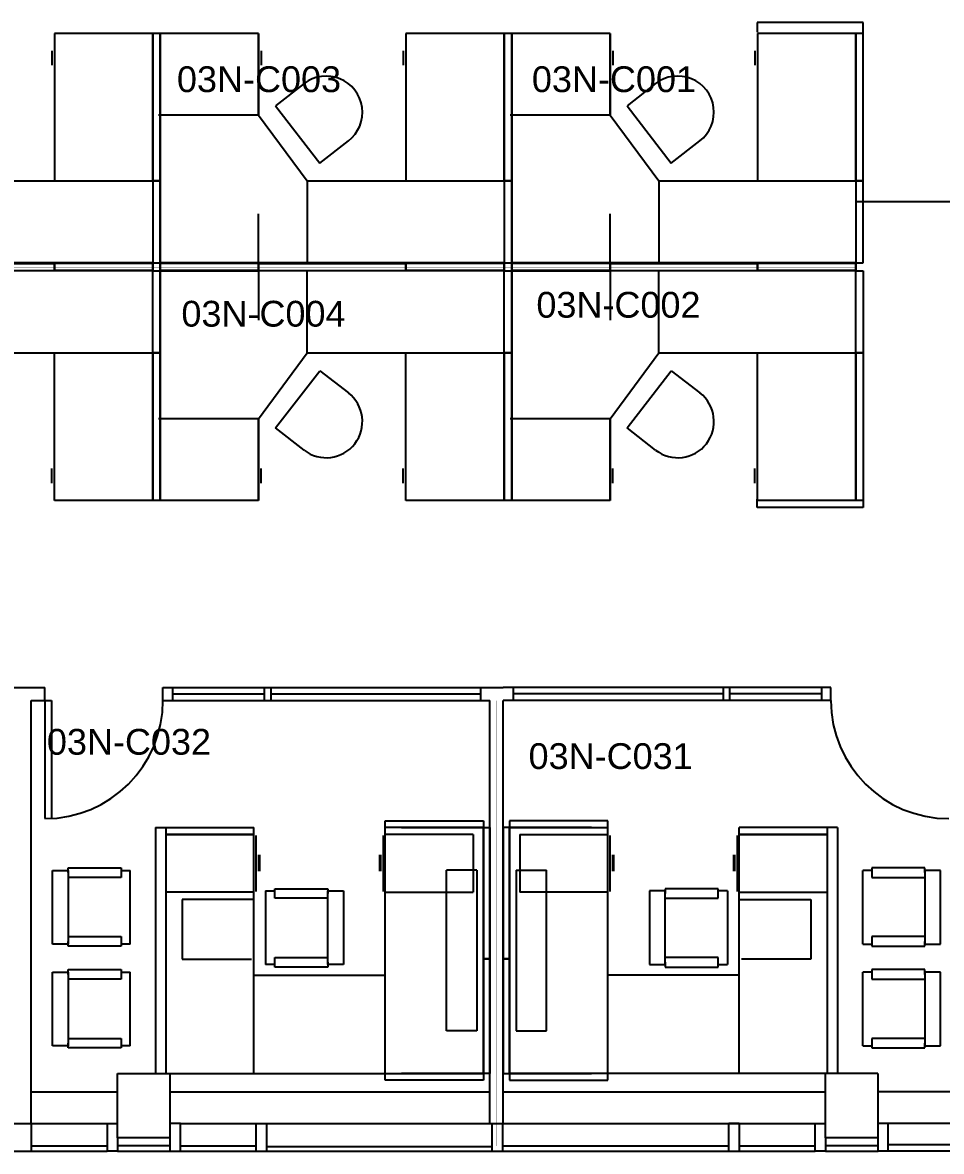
# Model space of a CAD drawing. Extents: x 0 to 6337, y 3987 to 5634.
# Drawn here: x 2285.7 to 2566, y 4015.9 to 4360.1 of the extents above; entities that cross this region are included whole.
import ezdxf

# ---------------------------------------------------------------- set-up
doc = ezdxf.new("R2010")
doc.units = 0
doc.header["$MEASUREMENT"] = 0
for name, color, linetype in [('01A_BASE_PLAN', 7, 'CONTINUOUS'), ('01B_PANELS', 7, 'CONTINUOUS'), ('04A_FURNITURE', 7, 'CONTINUOUS'), ('NA-CONSTRUCTION', 7, 'CONTINUOUS'), ('NA-FLOOR', 7, 'CONTINUOUS'), ('REGION', 7, 'CONTINUOUS'), ('REGION_NUM', 7, 'CONTINUOUS')]:
    doc.layers.add(name, color=color, linetype=linetype)
doc.styles.add('ARIAL', font='ARIAL', dxfattribs={"height": 0.2})

msp = doc.modelspace()

# ---------------------------------------------------------------- linework, layer by layer
at = {"layer": '01A_BASE_PLAN', "color": 250, "linetype": 'Continuous'}
for p, q in [((2280.23, 4157.4), (2292.48, 4157.4)), ((2280.23, 4157.4), (2292.48, 4157.4)), ((2292.48, 4153.4), (2292.48, 4157.4)), ((2292.48, 4153.4), (2292.48, 4157.4)), ((2328.48, 4157.4), (2425.36, 4157.4)), ((2328.48, 4153.4), (2328.48, 4157.4)), ((2328.48, 4157.4), (2425.36, 4157.4)), ((2328.48, 4153.4), (2328.48, 4157.4)), ((2331.36, 4157.43), (2331.36, 4153.43)), ((2331.36, 4157.43), (2331.36, 4153.43)), ((2331.36, 4155.43), (2359.36, 4155.43)), ((2331.36, 4155.43), (2359.36, 4155.43)), ((2359.36, 4157.43), (2359.36, 4153.43)), ((2359.36, 4157.43), (2359.36, 4153.43)), ((2361.36, 4157.43), (2361.36, 4153.43)), ((2361.36, 4157.43), (2361.36, 4153.43)), ((2361.36, 4155.43), (2425.36, 4155.43)), ((2361.36, 4155.43), (2425.36, 4155.43)), ((2425.36, 4157.43), (2425.36, 4153.43)), ((2425.36, 4157.43), (2425.36, 4153.43)), ((2425.36, 4157.4), (2432.23, 4157.4)), ((2425.36, 4157.4), (2432.23, 4157.4)), ((2435.36, 4157.4), (2432.23, 4157.4)), ((2435.36, 4157.4), (2432.23, 4157.4)), ((2435.36, 4157.43), (2435.36, 4153.43)), ((2435.36, 4157.43), (2435.36, 4153.43)), ((2532.23, 4157.4), (2435.36, 4157.4)), ((2532.23, 4157.4), (2435.36, 4157.4)), ((2499.36, 4155.43), (2435.36, 4155.43)), ((2499.36, 4155.43), (2435.36, 4155.43)), ((2499.36, 4157.43), (2499.36, 4153.43)), ((2499.36, 4157.43), (2499.36, 4153.43)), ((2501.36, 4157.43), (2501.36, 4153.43)), ((2501.36, 4157.43), (2501.36, 4153.43)), ((2529.36, 4155.43), (2501.36, 4155.43)), ((2529.36, 4155.43), (2501.36, 4155.43)), ((2529.36, 4157.43), (2529.36, 4153.43)), ((2529.36, 4157.43), (2529.36, 4153.43)), ((2532.23, 4153.4), (2532.23, 4157.4)), ((2532.23, 4153.4), (2532.23, 4157.4)), ((2288.23, 4024.47), (2288.23, 4153.4)), ((2288.23, 4153.4), (2292.48, 4153.4)), ((2288.23, 4024.47), (2288.23, 4153.4)), ((2288.23, 4153.4), (2292.48, 4153.4)), ((2292.48, 4153.4), (2292.48, 4117.4)), ((2292.48, 4153.4), (2294.48, 4153.4)), ((2294.48, 4153.4), (2294.48, 4117.4)), ((2328.48, 4153.4), (2425.36, 4153.4)), ((2328.48, 4153.4), (2425.36, 4153.4)), ((2425.36, 4153.4), (2428.23, 4153.4)), ((2425.36, 4153.4), (2428.23, 4153.4)), ((2428.23, 4024.47), (2428.23, 4153.4)), ((2428.23, 4024.47), (2428.23, 4153.4)), ((2432.23, 4024.47), (2432.23, 4153.4)), ((2435.36, 4153.4), (2432.23, 4153.4)), ((2432.23, 4024.47), (2432.23, 4153.4)), ((2435.36, 4153.4), (2432.23, 4153.4)), ((2532.23, 4153.4), (2435.36, 4153.4)), ((2532.23, 4153.4), (2435.36, 4153.4)), ((2314.63, 4039.69), (2330.59, 4039.69)), ((2314.63, 4020.1), (2314.63, 4039.69)), ((2322.61, 4039.69), (2330.59, 4039.69)), ((2330.59, 4039.69), (2330.59, 4020.08)), ((2530.63, 4020.1), (2530.63, 4039.69)), ((2546.59, 4039.69), (2530.63, 4039.69)), ((2546.59, 4039.69), (2546.59, 4020.08)), ((2288.23, 4034.07), (2314.63, 4034.07)), ((2288.23, 4034.07), (2314.63, 4034.07)), ((2330.59, 4034.07), (2428.23, 4034.07)), ((2432.23, 4034.07), (2530.63, 4034.07)), ((2572.23, 4034.08), (2546.69, 4034.08)), ((2117.82, 4024.47), (2314.63, 4024.47)), ((2117.82, 4024.47), (2314.63, 4024.47)), ((2288.3, 4024.52), (2288.3, 4016.03)), ((2311.46, 4024.47), (2314.59, 4024.47)), ((2311.49, 4024.38), (2311.49, 4015.98)), ((2333.82, 4024.47), (2330.69, 4024.47)), ((2333.82, 4024.47), (2527.46, 4024.47)), ((2333.82, 4015.98), (2333.82, 4024.47)), ((2356.96, 4015.92), (2356.96, 4024.38)), ((2360.05, 4024.38), (2360.05, 4015.92)), ((2428.96, 4015.92), (2428.96, 4024.38)), ((2432.06, 4024.38), (2432.06, 4015.92)), ((2501.07, 4016.03), (2501.07, 4024.52)), ((2501.07, 4024.52), (2504.3, 4024.52)), ((2504.3, 4024.52), (2504.3, 4016.03)), ((2527.46, 4015.98), (2527.46, 4024.47)), ((2527.46, 4024.47), (2530.59, 4024.47)), ((2598.94, 4024.47), (2546.56, 4024.47)), ((2549.69, 4016.05), (2549.69, 4024.38)), ((2288.3, 4017.58), (2311.49, 4017.58)), ((2330.59, 4020.1), (2314.63, 4020.1)), ((2314.63, 4020.1), (2314.63, 4015.98)), ((2314.63, 4017.76), (2330.59, 4017.76)), ((2330.59, 4020.08), (2330.59, 4015.98)), ((2333.82, 4017.58), (2356.75, 4017.58)), ((2360.05, 4017.47), (2428.95, 4017.47)), ((2432.27, 4017.58), (2500.39, 4017.58)), ((2500.39, 4017.58), (2501.08, 4017.58)), ((2504.3, 4017.58), (2527.46, 4017.58)), ((2546.59, 4020.1), (2530.63, 4020.1)), ((2530.63, 4020.1), (2530.63, 4015.98)), ((2530.63, 4017.76), (2546.56, 4017.76)), ((2546.56, 4020.04), (2546.56, 4016.05)), ((2572.92, 4017.96), (2549.69, 4017.96)), ((2117.82, 4015.98), (2311.49, 4015.98)), ((2117.82, 4015.98), (2311.49, 4015.98)), ((2314.63, 4015.98), (2311.46, 4015.98)), ((2314.63, 4015.98), (2330.69, 4015.98)), ((2330.59, 4015.98), (2333.82, 4015.98)), ((2333.82, 4015.98), (2527.46, 4015.98)), ((2530.63, 4015.98), (2527.46, 4015.98)), ((2530.63, 4015.98), (2546.69, 4015.98)), ((2598.94, 4015.98), (2546.74, 4015.98))]:
    msp.add_line(p, q, dxfattribs=at)
for centre, start, end in [((2292.48, 4153.4), 270, 0), ((2568.23, 4153.4), 180, 270)]:
    msp.add_arc(centre, 36, start, end, dxfattribs=at)
at = {"layer": '01B_PANELS', "color": 5, "linetype": 'Continuous'}
for p, q in [((2542.11, 4360.13), (2509.78, 4360.13)), ((2509.78, 4360.13), (2509.78, 4357.18)), ((2542.11, 4356.83), (2542.11, 4360.13)), ((2325.36, 4311.83), (2325.36, 4356.83)), ((2327.61, 4356.83), (2325.36, 4356.83)), ((2325.36, 4356.83), (2325.36, 4311.83)), ((2327.61, 4356.83), (2325.36, 4356.83)), ((2325.36, 4356.83), (2325.36, 4311.83)), ((2327.61, 4356.83), (2327.61, 4286.83)), ((2327.61, 4311.83), (2327.61, 4356.83)), ((2327.61, 4311.83), (2327.61, 4356.83)), ((2432.61, 4311.83), (2432.61, 4356.83)), ((2434.86, 4356.83), (2432.61, 4356.83)), ((2432.61, 4356.83), (2432.61, 4311.83)), ((2434.86, 4356.83), (2432.61, 4356.83)), ((2432.61, 4356.83), (2432.61, 4311.83)), ((2434.86, 4356.83), (2434.86, 4286.83)), ((2434.86, 4311.83), (2434.86, 4356.83)), ((2434.86, 4311.83), (2434.86, 4356.83)), ((2539.86, 4356.83), (2509.86, 4356.83)), ((2539.86, 4311.83), (2539.86, 4356.83)), ((2542.11, 4356.83), (2539.86, 4356.83)), ((2539.86, 4356.83), (2539.86, 4311.83)), ((2542.11, 4311.83), (2542.11, 4356.83)), ((2325.36, 4311.83), (2325.36, 4286.83)), ((2327.61, 4311.83), (2325.36, 4311.83)), ((2325.36, 4311.83), (2325.36, 4286.83)), ((2325.36, 4311.83), (2327.61, 4311.83)), ((2327.61, 4311.83), (2325.36, 4311.83)), ((2325.36, 4311.83), (2325.36, 4286.83)), ((2325.36, 4311.83), (2327.61, 4311.83)), ((2327.61, 4286.83), (2327.61, 4311.83)), ((2327.61, 4286.83), (2327.61, 4311.83)), ((2432.61, 4311.83), (2432.61, 4286.83)), ((2434.86, 4311.83), (2432.61, 4311.83)), ((2432.61, 4311.83), (2432.61, 4286.83)), ((2432.61, 4311.83), (2434.86, 4311.83)), ((2434.86, 4311.83), (2432.61, 4311.83)), ((2432.61, 4311.83), (2432.61, 4286.83)), ((2432.61, 4311.83), (2434.86, 4311.83)), ((2434.86, 4286.83), (2434.86, 4311.83)), ((2434.86, 4286.83), (2434.86, 4311.83)), ((2539.86, 4311.83), (2539.86, 4286.83)), ((2542.11, 4311.83), (2539.86, 4311.83)), ((2539.86, 4311.83), (2539.86, 4286.83)), ((2539.86, 4311.83), (2542.11, 4311.83)), ((2542.11, 4286.83), (2542.11, 4311.83)), ((2325.36, 4286.83), (2250.36, 4286.83)), ((2295.36, 4286.83), (2250.36, 4286.83)), ((2250.36, 4286.68), (2295.36, 4286.68)), ((2325.36, 4286.83), (2295.36, 4286.83)), ((2295.36, 4286.83), (2295.36, 4284.58)), ((2295.36, 4284.58), (2295.36, 4286.83)), ((2325.36, 4286.68), (2295.36, 4286.68)), ((2295.36, 4284.43), (2295.36, 4286.68)), ((2295.36, 4286.68), (2295.36, 4284.43)), ((2325.36, 4286.83), (2325.36, 4284.58)), ((2325.36, 4286.83), (2327.61, 4286.83)), ((2325.36, 4286.83), (2327.61, 4286.83)), ((2325.36, 4284.43), (2325.36, 4286.68)), ((2357.61, 4286.83), (2327.61, 4286.83)), ((2327.61, 4286.83), (2327.61, 4284.58)), ((2327.61, 4286.83), (2357.61, 4286.83)), ((2357.61, 4286.68), (2327.61, 4286.68)), ((2327.61, 4284.43), (2327.61, 4286.68)), ((2357.61, 4286.83), (2357.61, 4284.58)), ((2432.61, 4286.83), (2357.61, 4286.83)), ((2402.61, 4286.83), (2357.61, 4286.83)), ((2357.61, 4286.83), (2357.61, 4284.58)), ((2357.61, 4284.43), (2357.61, 4286.68)), ((2357.61, 4284.43), (2357.61, 4286.68)), ((2357.61, 4286.68), (2402.61, 4286.68)), ((2432.61, 4286.83), (2402.61, 4286.83)), ((2402.61, 4286.83), (2402.61, 4284.58)), ((2402.61, 4284.58), (2402.61, 4286.83)), ((2432.61, 4286.68), (2402.61, 4286.68)), ((2402.61, 4284.43), (2402.61, 4286.68)), ((2402.61, 4286.68), (2402.61, 4284.43)), ((2432.61, 4286.83), (2432.61, 4284.58)), ((2432.61, 4286.83), (2434.86, 4286.83)), ((2432.61, 4286.83), (2434.86, 4286.83)), ((2432.61, 4284.43), (2432.61, 4286.68)), ((2464.86, 4286.83), (2434.86, 4286.83)), ((2434.86, 4286.83), (2434.86, 4284.58)), ((2434.86, 4286.83), (2464.86, 4286.83)), ((2464.86, 4286.68), (2434.86, 4286.68)), ((2434.86, 4284.43), (2434.86, 4286.68)), ((2464.86, 4286.83), (2464.86, 4284.58)), ((2539.86, 4286.83), (2464.86, 4286.83)), ((2509.86, 4286.83), (2464.86, 4286.83)), ((2464.86, 4286.83), (2464.86, 4284.58)), ((2464.86, 4284.43), (2464.86, 4286.68)), ((2464.86, 4284.43), (2464.86, 4286.68)), ((2464.86, 4286.68), (2509.86, 4286.68)), ((2539.86, 4286.83), (2509.86, 4286.83)), ((2509.86, 4286.83), (2509.86, 4284.58)), ((2509.86, 4284.58), (2509.86, 4286.83)), ((2539.86, 4286.68), (2509.86, 4286.68)), ((2509.86, 4284.43), (2509.86, 4286.68)), ((2509.86, 4286.68), (2509.86, 4284.43)), ((2539.86, 4286.83), (2539.86, 4284.58)), ((2539.86, 4286.83), (2542.11, 4286.83)), ((2539.86, 4284.43), (2539.86, 4286.68)), ((2250.36, 4284.58), (2295.36, 4284.58)), ((2325.36, 4284.43), (2250.36, 4284.43)), ((2295.36, 4284.43), (2250.36, 4284.43)), ((2325.36, 4284.58), (2295.36, 4284.58)), ((2325.36, 4284.43), (2295.36, 4284.43)), ((2325.36, 4259.43), (2325.36, 4284.43)), ((2325.36, 4284.43), (2327.61, 4284.43)), ((2325.36, 4259.43), (2325.36, 4284.43)), ((2325.36, 4284.43), (2327.61, 4284.43)), ((2325.36, 4259.43), (2325.36, 4284.43)), ((2357.61, 4284.58), (2327.61, 4284.58)), ((2357.61, 4284.43), (2327.61, 4284.43)), ((2327.61, 4214.43), (2327.61, 4284.43)), ((2327.61, 4284.43), (2357.61, 4284.43)), ((2327.61, 4284.43), (2327.61, 4259.43)), ((2327.61, 4284.43), (2327.61, 4259.43)), ((2357.61, 4284.58), (2402.61, 4284.58)), ((2432.61, 4284.43), (2357.61, 4284.43)), ((2402.61, 4284.43), (2357.61, 4284.43)), ((2432.61, 4284.58), (2402.61, 4284.58)), ((2432.61, 4284.43), (2402.61, 4284.43)), ((2432.61, 4259.43), (2432.61, 4284.43)), ((2432.61, 4284.43), (2434.86, 4284.43)), ((2432.61, 4259.43), (2432.61, 4284.43)), ((2432.61, 4284.43), (2434.86, 4284.43)), ((2432.61, 4259.43), (2432.61, 4284.43)), ((2464.86, 4284.58), (2434.86, 4284.58)), ((2464.86, 4284.43), (2434.86, 4284.43)), ((2434.86, 4214.43), (2434.86, 4284.43)), ((2434.86, 4284.43), (2464.86, 4284.43)), ((2434.86, 4284.43), (2434.86, 4259.43)), ((2434.86, 4284.43), (2434.86, 4259.43)), ((2464.86, 4284.58), (2509.86, 4284.58)), ((2539.86, 4284.43), (2464.86, 4284.43)), ((2509.86, 4284.43), (2464.86, 4284.43)), ((2539.86, 4284.58), (2509.86, 4284.58)), ((2539.86, 4284.43), (2509.86, 4284.43)), ((2539.86, 4259.43), (2539.86, 4284.43)), ((2539.86, 4284.43), (2542.11, 4284.43)), ((2539.86, 4259.43), (2539.86, 4284.43)), ((2542.11, 4284.43), (2542.11, 4259.43)), ((2325.36, 4259.43), (2325.36, 4214.43)), ((2327.61, 4259.43), (2325.36, 4259.43)), ((2325.36, 4259.43), (2327.61, 4259.43)), ((2325.36, 4214.43), (2325.36, 4259.43)), ((2327.61, 4259.43), (2325.36, 4259.43)), ((2325.36, 4259.43), (2327.61, 4259.43)), ((2325.36, 4214.43), (2325.36, 4259.43)), ((2327.61, 4259.43), (2327.61, 4214.43)), ((2327.61, 4259.43), (2327.61, 4214.43)), ((2432.61, 4259.43), (2432.61, 4214.43)), ((2434.86, 4259.43), (2432.61, 4259.43)), ((2432.61, 4259.43), (2434.86, 4259.43)), ((2432.61, 4214.43), (2432.61, 4259.43)), ((2434.86, 4259.43), (2432.61, 4259.43)), ((2432.61, 4259.43), (2434.86, 4259.43)), ((2432.61, 4214.43), (2432.61, 4259.43)), ((2434.86, 4259.43), (2434.86, 4214.43)), ((2434.86, 4259.43), (2434.86, 4214.43)), ((2539.86, 4259.43), (2539.86, 4214.43)), ((2542.11, 4259.43), (2539.86, 4259.43)), ((2539.86, 4259.43), (2542.11, 4259.43)), ((2539.86, 4214.43), (2539.86, 4259.43)), ((2542.11, 4259.43), (2542.11, 4214.43)), ((2327.61, 4214.43), (2325.36, 4214.43)), ((2327.61, 4214.43), (2325.36, 4214.43)), ((2434.86, 4214.43), (2432.61, 4214.43)), ((2434.86, 4214.43), (2432.61, 4214.43)), ((2542.11, 4214.43), (2539.86, 4214.43)), ((2542.11, 4214.43), (2542.11, 4212.31))]:
    msp.add_line(p, q, dxfattribs=at)
at = {"layer": '04A_FURNITURE', "color": 1, "linetype": 'Continuous'}
for p, q in [((2325.36, 4356.83), (2295.36, 4356.83)), ((2295.36, 4356.83), (2295.36, 4311.83)), ((2357.61, 4356.83), (2327.61, 4356.83)), ((2357.61, 4356.83), (2357.61, 4331.83)), ((2357.61, 4331.92), (2357.61, 4356.83)), ((2432.61, 4356.83), (2402.61, 4356.83)), ((2402.61, 4356.83), (2402.61, 4311.83)), ((2464.86, 4356.83), (2434.86, 4356.83)), ((2464.86, 4356.83), (2464.86, 4331.83)), ((2464.86, 4331.92), (2464.86, 4356.83)), ((2509.86, 4356.83), (2509.86, 4311.83)), ((2294.53, 4351.53), (2294.53, 4347.14)), ((2358.45, 4351.53), (2358.45, 4347.14)), ((2401.78, 4351.53), (2401.78, 4347.14)), ((2465.7, 4351.53), (2465.7, 4347.14)), ((2509.03, 4351.53), (2509.03, 4347.14)), ((2371.53, 4341.51), (2362.8, 4334.76)), ((2478.78, 4341.51), (2470.05, 4334.76)), ((2362.8, 4334.76), (2376.3, 4317.29)), ((2470.05, 4334.76), (2483.55, 4317.29)), ((2357.61, 4331.92), (2327.16, 4331.92)), ((2357.61, 4331.92), (2372.51, 4311.83)), ((2464.86, 4331.92), (2434.41, 4331.92)), ((2464.86, 4331.92), (2479.76, 4311.83)), ((2376.3, 4317.29), (2385.04, 4324.04)), ((2483.55, 4317.29), (2492.29, 4324.04)), ((2265.26, 4311.83), (2325.36, 4311.83)), ((2295.36, 4311.83), (2325.36, 4311.83)), ((2372.51, 4311.83), (2372.51, 4287.02)), ((2372.51, 4311.83), (2432.61, 4311.83)), ((2402.61, 4311.83), (2432.61, 4311.83)), ((2479.76, 4311.83), (2479.76, 4287.02)), ((2479.76, 4311.83), (2539.86, 4311.83)), ((2509.86, 4311.83), (2539.86, 4311.83)), ((2357.61, 4286.83), (2357.61, 4301.83)), ((2357.61, 4286.83), (2357.61, 4301.83)), ((2464.86, 4286.83), (2464.86, 4301.83)), ((2464.86, 4286.83), (2464.86, 4301.83)), ((2357.61, 4284.43), (2357.61, 4269.43)), ((2357.61, 4284.43), (2357.61, 4269.43)), ((2372.51, 4259.43), (2372.51, 4284.25)), ((2464.86, 4284.43), (2464.86, 4269.43)), ((2464.86, 4284.43), (2464.86, 4269.43)), ((2479.76, 4259.43), (2479.76, 4284.25)), ((2265.26, 4259.43), (2325.36, 4259.43)), ((2295.36, 4214.43), (2295.36, 4259.43)), ((2295.36, 4259.43), (2325.36, 4259.43)), ((2357.61, 4239.35), (2372.51, 4259.43)), ((2372.51, 4259.43), (2432.61, 4259.43)), ((2402.61, 4214.43), (2402.61, 4259.43)), ((2402.61, 4259.43), (2432.61, 4259.43)), ((2464.86, 4239.35), (2479.76, 4259.43)), ((2479.76, 4259.43), (2539.86, 4259.43)), ((2509.86, 4214.43), (2509.86, 4259.43)), ((2509.86, 4259.43), (2539.86, 4259.43)), ((2362.8, 4236.51), (2376.3, 4253.97)), ((2376.3, 4253.97), (2385.04, 4247.22)), ((2470.05, 4236.51), (2483.55, 4253.97)), ((2483.55, 4253.97), (2492.29, 4247.22)), ((2357.61, 4239.35), (2327.16, 4239.35)), ((2357.61, 4214.43), (2357.61, 4239.43)), ((2357.61, 4239.35), (2357.61, 4214.43)), ((2464.86, 4239.35), (2434.41, 4239.35)), ((2464.86, 4214.43), (2464.86, 4239.43)), ((2464.86, 4239.35), (2464.86, 4214.43)), ((2371.53, 4229.75), (2362.8, 4236.51)), ((2478.78, 4229.75), (2470.05, 4236.51)), ((2294.53, 4219.73), (2294.53, 4224.12)), ((2358.45, 4219.73), (2358.45, 4224.12)), ((2401.78, 4219.73), (2401.78, 4224.12)), ((2465.7, 4219.73), (2465.7, 4224.12)), ((2509.03, 4219.73), (2509.03, 4224.12)), ((2325.36, 4214.43), (2295.36, 4214.43)), ((2357.61, 4214.43), (2327.61, 4214.43)), ((2432.61, 4214.43), (2402.61, 4214.43)), ((2464.86, 4214.43), (2434.86, 4214.43)), ((2509.78, 4212.31), (2509.78, 4214.83)), ((2539.86, 4214.43), (2509.86, 4214.43)), ((2542.11, 4212.31), (2509.78, 4212.31)), ((2326.25, 4114.69), (2326.25, 4039.69)), ((2326.25, 4114.69), (2356.23, 4114.69)), ((2329.33, 4114.69), (2329.33, 4039.84)), ((2356.23, 4039.69), (2356.23, 4114.69)), ((2396.23, 4114.69), (2396.23, 4116.69)), ((2396.23, 4116.69), (2426.23, 4116.69)), ((2426.23, 4114.69), (2396.23, 4114.69)), ((2396.23, 4039.69), (2396.23, 4114.69)), ((2401.23, 4114.69), (2426.23, 4114.69)), ((2426.23, 4116.69), (2426.23, 4114.69)), ((2426.23, 4114.69), (2426.23, 4039.69)), ((2426.23, 4109.69), (2426.23, 4114.69)), ((2426.23, 4114.69), (2428.23, 4114.69)), ((2428.23, 4114.69), (2428.23, 4109.69)), ((2432.23, 4114.69), (2432.23, 4109.69)), ((2434.23, 4114.69), (2432.23, 4114.69)), ((2434.23, 4116.69), (2434.23, 4114.69)), ((2464.23, 4116.69), (2434.23, 4116.69)), ((2434.23, 4114.69), (2434.23, 4039.69)), ((2459.23, 4114.69), (2434.23, 4114.69)), ((2434.23, 4114.69), (2464.23, 4114.69)), ((2434.23, 4109.69), (2434.23, 4114.69)), ((2464.23, 4114.69), (2464.23, 4116.69)), ((2464.23, 4039.69), (2464.23, 4114.69)), ((2504.23, 4039.69), (2504.23, 4114.69)), ((2534.22, 4114.69), (2504.23, 4114.69)), ((2531.14, 4114.69), (2531.14, 4039.84)), ((2534.22, 4114.69), (2534.22, 4039.69)), ((2329.33, 4112.56), (2356.23, 4112.56)), ((2356.23, 4112.56), (2329.57, 4112.56)), ((2356.8, 4112.25), (2356.8, 4095.13)), ((2395.67, 4112.25), (2395.67, 4095.13)), ((2423.14, 4112.56), (2396.23, 4112.56)), ((2423.14, 4112.56), (2423.14, 4094.93)), ((2437.33, 4112.56), (2464.23, 4112.56)), ((2437.33, 4112.56), (2437.33, 4094.93)), ((2464.8, 4112.25), (2464.8, 4095.13)), ((2503.67, 4112.25), (2503.67, 4095.13)), ((2504.23, 4112.56), (2530.89, 4112.56)), ((2531.14, 4112.56), (2504.23, 4112.56)), ((2426.23, 4074.69), (2426.23, 4109.69)), ((2428.23, 4109.69), (2428.23, 4074.69)), ((2432.23, 4109.69), (2432.23, 4074.69)), ((2434.23, 4074.69), (2434.23, 4109.69)), ((2357.62, 4106.32), (2357.62, 4101.42)), ((2357.93, 4106.32), (2357.93, 4101.42)), ((2394.54, 4106.32), (2394.54, 4101.42)), ((2394.85, 4106.32), (2394.85, 4101.42)), ((2465.62, 4106.32), (2465.62, 4101.42)), ((2465.93, 4106.32), (2465.93, 4101.42)), ((2502.54, 4106.32), (2502.54, 4101.42)), ((2502.85, 4106.32), (2502.85, 4101.42)), ((2294.77, 4101.61), (2299.54, 4101.61)), ((2294.77, 4079.09), (2294.77, 4101.61)), ((2299.54, 4102.4), (2315.69, 4102.4)), ((2299.54, 4100.92), (2299.54, 4102.4)), ((2299.54, 4101.61), (2299.54, 4079.09)), ((2315.69, 4102.4), (2315.69, 4099.43)), ((2315.69, 4101.61), (2318.48, 4101.61)), ((2318.48, 4079.09), (2318.48, 4101.61)), ((2414.96, 4052.69), (2414.96, 4101.69)), ((2424.21, 4101.69), (2414.96, 4101.69)), ((2424.21, 4101.69), (2424.21, 4052.69)), ((2436.26, 4101.69), (2436.26, 4052.69)), ((2436.26, 4101.69), (2445.51, 4101.69)), ((2445.51, 4052.69), (2445.51, 4101.69)), ((2541.98, 4079.09), (2541.98, 4101.61)), ((2544.77, 4101.61), (2541.98, 4101.61)), ((2560.92, 4102.4), (2544.77, 4102.4)), ((2544.77, 4102.4), (2544.77, 4099.43)), ((2560.92, 4100.92), (2560.92, 4102.4)), ((2565.7, 4101.61), (2560.92, 4101.61)), ((2560.92, 4101.61), (2560.92, 4079.09)), ((2565.7, 4079.09), (2565.7, 4101.61)), ((2315.69, 4099.43), (2299.54, 4099.43)), ((2544.77, 4099.43), (2560.92, 4099.43)), ((2356.23, 4094.93), (2329.57, 4094.93)), ((2355.99, 4092.72), (2334.36, 4092.72)), ((2334.36, 4092.72), (2334.36, 4074.58)), ((2359.8, 4095.43), (2359.8, 4072.91)), ((2359.8, 4095.43), (2362.59, 4095.43)), ((2362.59, 4093.11), (2362.59, 4096.03)), ((2362.59, 4096.03), (2378.74, 4096.03)), ((2378.74, 4093.11), (2362.59, 4093.11)), ((2378.74, 4096.03), (2378.74, 4094.55)), ((2378.74, 4095.43), (2383.51, 4095.43)), ((2378.74, 4072.91), (2378.74, 4095.43)), ((2383.51, 4095.43), (2383.51, 4072.91)), ((2396.23, 4094.93), (2423.14, 4094.93)), ((2464.23, 4094.93), (2437.33, 4094.93)), ((2481.73, 4095.43), (2476.95, 4095.43)), ((2476.95, 4095.43), (2476.95, 4072.91)), ((2481.73, 4096.03), (2481.73, 4094.55)), ((2497.88, 4096.03), (2481.73, 4096.03)), ((2481.73, 4072.91), (2481.73, 4095.43)), ((2481.73, 4093.11), (2497.88, 4093.11)), ((2497.88, 4093.11), (2497.88, 4096.03)), ((2500.67, 4095.43), (2497.88, 4095.43)), ((2500.67, 4095.43), (2500.67, 4072.91)), ((2504.23, 4094.93), (2530.89, 4094.93)), ((2504.48, 4092.72), (2526.11, 4092.72)), ((2526.11, 4092.72), (2526.11, 4074.58)), ((2299.54, 4079.09), (2294.77, 4079.09)), ((2299.54, 4081.41), (2315.69, 4081.41)), ((2299.54, 4078.49), (2299.54, 4079.97)), ((2315.69, 4081.41), (2315.69, 4078.49)), ((2318.48, 4079.09), (2315.69, 4079.09)), ((2541.98, 4079.09), (2544.77, 4079.09)), ((2560.92, 4081.41), (2544.77, 4081.41)), ((2544.77, 4081.41), (2544.77, 4078.49)), ((2560.92, 4078.49), (2560.92, 4079.97)), ((2560.92, 4079.09), (2565.7, 4079.09)), ((2315.69, 4078.49), (2299.54, 4078.49)), ((2544.77, 4078.49), (2560.92, 4078.49)), ((2334.36, 4074.58), (2355.49, 4074.58)), ((2362.59, 4072.91), (2359.8, 4072.91)), ((2362.59, 4075.09), (2378.74, 4075.09)), ((2362.59, 4072.12), (2362.59, 4075.09)), ((2378.74, 4072.12), (2362.59, 4072.12)), ((2378.74, 4073.6), (2378.74, 4072.12)), ((2383.51, 4072.91), (2378.74, 4072.91)), ((2426.23, 4039.69), (2426.23, 4074.69)), ((2426.23, 4074.69), (2428.23, 4074.69)), ((2428.23, 4074.69), (2426.23, 4074.69)), ((2428.23, 4074.69), (2428.23, 4039.69)), ((2432.23, 4074.69), (2432.23, 4039.69)), ((2434.23, 4074.69), (2432.23, 4074.69)), ((2432.23, 4074.69), (2434.23, 4074.69)), ((2434.23, 4039.69), (2434.23, 4074.69)), ((2476.95, 4072.91), (2481.73, 4072.91)), ((2497.88, 4075.09), (2481.73, 4075.09)), ((2481.73, 4073.6), (2481.73, 4072.12)), ((2481.73, 4072.12), (2497.88, 4072.12)), ((2497.88, 4072.12), (2497.88, 4075.09)), ((2497.88, 4072.91), (2500.67, 4072.91)), ((2526.11, 4074.58), (2504.98, 4074.58)), ((2294.77, 4070.6), (2299.54, 4070.6)), ((2294.77, 4048.08), (2294.77, 4070.6)), ((2299.54, 4071.39), (2315.69, 4071.39)), ((2299.54, 4069.91), (2299.54, 4071.39)), ((2299.54, 4070.6), (2299.54, 4048.08)), ((2315.69, 4071.39), (2315.69, 4068.42)), ((2315.69, 4070.6), (2318.48, 4070.6)), ((2318.48, 4048.08), (2318.48, 4070.6)), ((2356.23, 4069.69), (2396.23, 4069.69)), ((2504.23, 4069.69), (2464.23, 4069.69)), ((2541.98, 4048.08), (2541.98, 4070.6)), ((2544.77, 4070.6), (2541.98, 4070.6)), ((2560.92, 4071.39), (2544.77, 4071.39)), ((2544.77, 4071.39), (2544.77, 4068.42)), ((2560.92, 4069.91), (2560.92, 4071.39)), ((2565.7, 4070.6), (2560.92, 4070.6)), ((2560.92, 4070.6), (2560.92, 4048.08)), ((2565.7, 4048.08), (2565.7, 4070.6)), ((2315.69, 4068.42), (2299.54, 4068.42)), ((2544.77, 4068.42), (2560.92, 4068.42)), ((2424.21, 4052.69), (2414.96, 4052.69)), ((2436.26, 4052.69), (2445.51, 4052.69)), ((2299.54, 4048.08), (2294.77, 4048.08)), ((2299.54, 4050.4), (2315.69, 4050.4)), ((2299.54, 4047.48), (2299.54, 4048.96)), ((2315.69, 4050.4), (2315.69, 4047.48)), ((2318.48, 4048.08), (2315.69, 4048.08)), ((2541.98, 4048.08), (2544.77, 4048.08)), ((2560.92, 4050.4), (2544.77, 4050.4)), ((2544.77, 4050.4), (2544.77, 4047.48)), ((2560.92, 4047.48), (2560.92, 4048.96)), ((2560.92, 4048.08), (2565.7, 4048.08)), ((2315.69, 4047.48), (2299.54, 4047.48)), ((2544.77, 4047.48), (2560.92, 4047.48)), ((2326.25, 4039.69), (2356.23, 4039.69)), ((2356.23, 4039.69), (2396.23, 4039.69)), ((2396.23, 4037.69), (2396.23, 4039.69)), ((2396.23, 4039.69), (2422.23, 4039.69)), ((2426.23, 4037.69), (2396.23, 4037.69)), ((2426.23, 4039.69), (2401.23, 4039.69)), ((2422.23, 4039.69), (2426.23, 4039.69)), ((2426.23, 4039.69), (2426.23, 4037.69)), ((2428.23, 4039.69), (2426.23, 4039.69)), ((2432.23, 4039.69), (2434.23, 4039.69)), ((2434.23, 4039.69), (2434.23, 4037.69)), ((2438.23, 4039.69), (2434.23, 4039.69)), ((2434.23, 4039.69), (2459.23, 4039.69)), ((2434.23, 4037.69), (2464.23, 4037.69)), ((2464.23, 4039.69), (2438.23, 4039.69)), ((2464.23, 4037.69), (2464.23, 4039.69)), ((2504.23, 4039.69), (2464.23, 4039.69)), ((2534.22, 4039.69), (2504.23, 4039.69))]:
    msp.add_line(p, q, dxfattribs=at)
for centre, start, end in [((2378.28, 4332.78), 307.7185, 127.7185), ((2485.53, 4332.78), 307.7185, 127.7185), ((2378.28, 4238.48), 232.2815, 52.2815), ((2485.53, 4238.48), 232.2815, 52.2815)]:
    msp.add_arc(centre, 11.04, start, end, dxfattribs=at)
at = {"layer": 'NA-CONSTRUCTION', "color": 31, "linetype": 'Continuous'}
msp.add_line((2539.86, 4305.54), (2601.13, 4305.54), dxfattribs=at)
at = {"layer": 'NA-FLOOR', "color": 1, "linetype": 'Continuous', "const_width": 0.0139}
msp.add_lwpolyline([(1384.16, 4017.96), (1461.94, 4017.96), (1461.94, 4017.58), (1679.01, 4017.58), (1893.45, 4017.58), (2110.13, 4017.58), (2250.64, 4017.58), (2326.6, 4017.58), (2536.52, 4017.58), (2536.52, 4017.96), (2613.43, 4017.96), (2613.43, 4017.58), (2829.44, 4017.58), (3045.9, 4017.58), (3261.93, 4017.58), (3478.83, 4017.58), (3662.18, 4017.58), (3687.3, 4017.58), (3687.3, 4017.96), (3768.3, 4017.96)], dxfattribs=at)
at = {"layer": 'REGION', "color": 3, "linetype": 'Continuous', "const_width": 0.0139}
for points in [[(2326.49, 4356.83), (2219.24, 4356.83), (2219.24, 4285.55), (2326.49, 4285.55)], [(2433.74, 4356.83), (2326.49, 4356.83), (2326.49, 4285.55), (2433.74, 4285.55)], [(2539.86, 4356.83), (2433.74, 4356.83), (2433.74, 4285.55), (2539.86, 4285.55)], [(2326.49, 4285.55), (2219.24, 4285.55), (2219.24, 4214.43), (2326.49, 4214.43)], [(2433.74, 4285.55), (2326.49, 4285.55), (2326.49, 4214.43), (2433.74, 4214.43)], [(2539.86, 4285.55), (2433.74, 4285.55), (2433.74, 4214.43), (2539.86, 4214.43)], [(2286.23, 4153.4), (2142.23, 4153.4), (2142.23, 4017.58), (2250.64, 4017.58), (2286.23, 4017.58)], [(2430.23, 4153.4), (2286.23, 4153.4), (2286.23, 4017.58), (2326.6, 4017.58), (2430.23, 4017.58)], [(2574.23, 4153.4), (2430.23, 4153.4), (2430.23, 4017.58), (2536.52, 4017.58), (2536.52, 4017.96), (2574.23, 4017.96)]]:
    msp.add_lwpolyline(points, close=True, dxfattribs=at)

# ---------------------------------------------------------------- texts
at = {"layer": 'REGION_NUM', "color": 7, "linetype": 'Continuous', "style": 'ARIAL'}
for s, p in [('03N-C003', (2332.75, 4338.93)), ('03N-C001', (2441.03, 4338.93)), ('03N-C004', (2334.11, 4267.42)), ('03N-C002', (2442.4, 4270.15)), ('03N-C032', (2293.08, 4136.89)), ('03N-C031', (2440.02, 4132.53))]:
    msp.add_text(s, height=7.864, dxfattribs=at).set_placement(p)

doc.saveas('drawing.dxf')
